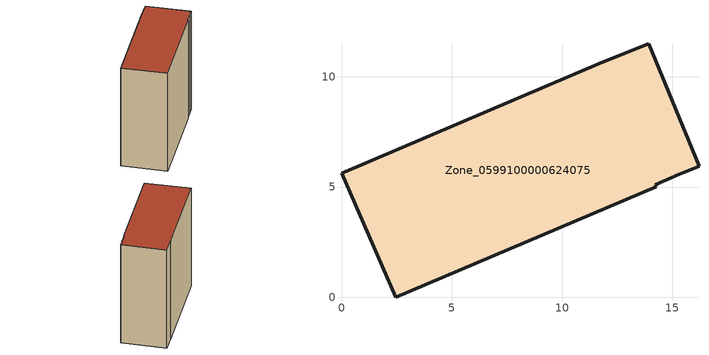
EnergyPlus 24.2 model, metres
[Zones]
Zone_0599100000624075
 floor ground (C_G): 11.82,10.64 13.92,11.5 16.2,5.94 15.31,5.58 14.22,5.11 14.26,5.02 2.45,0 0,5.63 z0
 wall outside (C_F): 2.45,0 14.26,5.02 14.22,5.11 15.31,5.58 16.2,5.94 13.92,11.5 11.82,10.64 0,5.63 2.45,0 z0:14.8
 roof outside (C_R): 11.82,10.64 0,5.63 2.45,0 14.26,5.02 14.22,5.11 15.31,5.58 16.2,5.94 13.92,11.5 z14.8
[BUILDING]
Pand.0599100000624075: North Axis=0; Terrain=City; Loads Convergence Tolerance Value=0.04; Temperature Convergence Tolerance Value=0.4; Solar Distribution=FullExterior; Maximum Number of Warmup Days=25; Minimum Number of Warmup Days=1
[Site:Location]
Rotterdam.The.Hague.AP_ZH_NLD Design_Conditions: Latitude=51.96; Longitude=4.45; Time Zone=1; Elevation=-4.5
[SITE:GROUNDTEMPERATURE:BUILDINGSURFACE]
18, 18, 18, 18, 18, 18, 18, 18, 18, 18, 18, 18
[MATERIAL] Thermal Absorptance=0.9; Solar Absorptance=0.7; Visible Absorptance=0.7
Name | Roughness | Thickness | Conductivity | Density | Specific Heat
G.TI.1946 | MediumSmooth | 0.15 | 1 | 540 | 1210
F.TI.1946 | Rough | 0.3 | 0.857143 | 1920 | 840
R.TI.1946 | MediumRough | 0.2 | 0.1 | 1500 | 1000
[CONSTRUCTION]
C_G: G.TI.1946
C_F: F.TI.1946
C_R: R.TI.1946
[ZONE]
Zone_0599100000624075: Type=1; Multiplier=1; Ceiling Height=Autocalculate; Volume=Autocalculate; Floor Area=autocalculate; Part of Total Floor Area=Yes
[ZONEINFILTRATION:DESIGNFLOWRATE]
Infil_Zone_0599100000624075: Zone or ZoneList or Space or SpaceList=Zone_0599100000624075; Schedule=AlwaysOn; Design Flow Rate Calculation Method=Flow/Area; Flow Rate per Floor Area=0.003; Constant Term Coefficient=1; Temperature Term Coefficient=0; Velocity Term Coefficient=0; Velocity Squared Term Coefficient=0
[HVACTEMPLATE:ZONE:IDEALLOADSAIRSYSTEM]
Zone_0599100000624075: Maximum Heating Supply Air Temperature=50; Minimum Cooling Supply Air Temperature=13; Maximum Heating Supply Air Humidity Ratio=0.0156; Minimum Cooling Supply Air Humidity Ratio=0.0077; Heating Limit=NoLimit; Cooling Limit=NoLimit; Dehumidification Control Type=ConstantSensibleHeatRatio; Cooling Sensible Heat Ratio=0.7; Dehumidification Setpoint=60; Humidification Control Type=None; Humidification Setpoint=30; Outdoor Air Method=None; Outdoor Air Flow Rate per Person=0.00944; Outdoor Air Flow Rate per Zone Floor Area=0; Outdoor Air Flow Rate per Zone=0; Demand Controlled Ventilation Type=None; Outdoor Air Economizer Type=NoEconomizer; Heat Recovery Type=None; Sensible Heat Recovery Effectiveness=0.7; Latent Heat Recovery Effectiveness=0.65
[ZONECONTROL:THERMOSTAT]
ThermostatControl_Zone_0599100000624075: Zone or ZoneList=Zone_0599100000624075; Control Type Schedule=DualSetpointControlType; Control 1=Thermostat_Zone_0599100000624075; Temperature Difference Between Cutout And Setpoint=0
[THERMOSTATSETPOINT:DUALSETPOINT]
Thermostat_Zone_0599100000624075: Heating Setpoint Temperature Schedule=HeatingSetpoint_Zone_0599100000624075; Cooling Setpoint Temperature Schedule=CoolingSetpoint_Zone_0599100000624075
[SCHEDULE:COMPACT]
HeatingSetpoint_Zone_0599100000624075: Through: 12/31, For: AllDays, Until: 24:00, 21
CoolingSetpoint_Zone_0599100000624075: Through: 12/31, For: AllDays, Until: 24:00, 24
DualSetpointControlType: Through: 12/31, For: AllDays, Until: 24:00, 4
AlwaysOn: Through: 12/31, For: AllDays, Until: 24:00, 1
